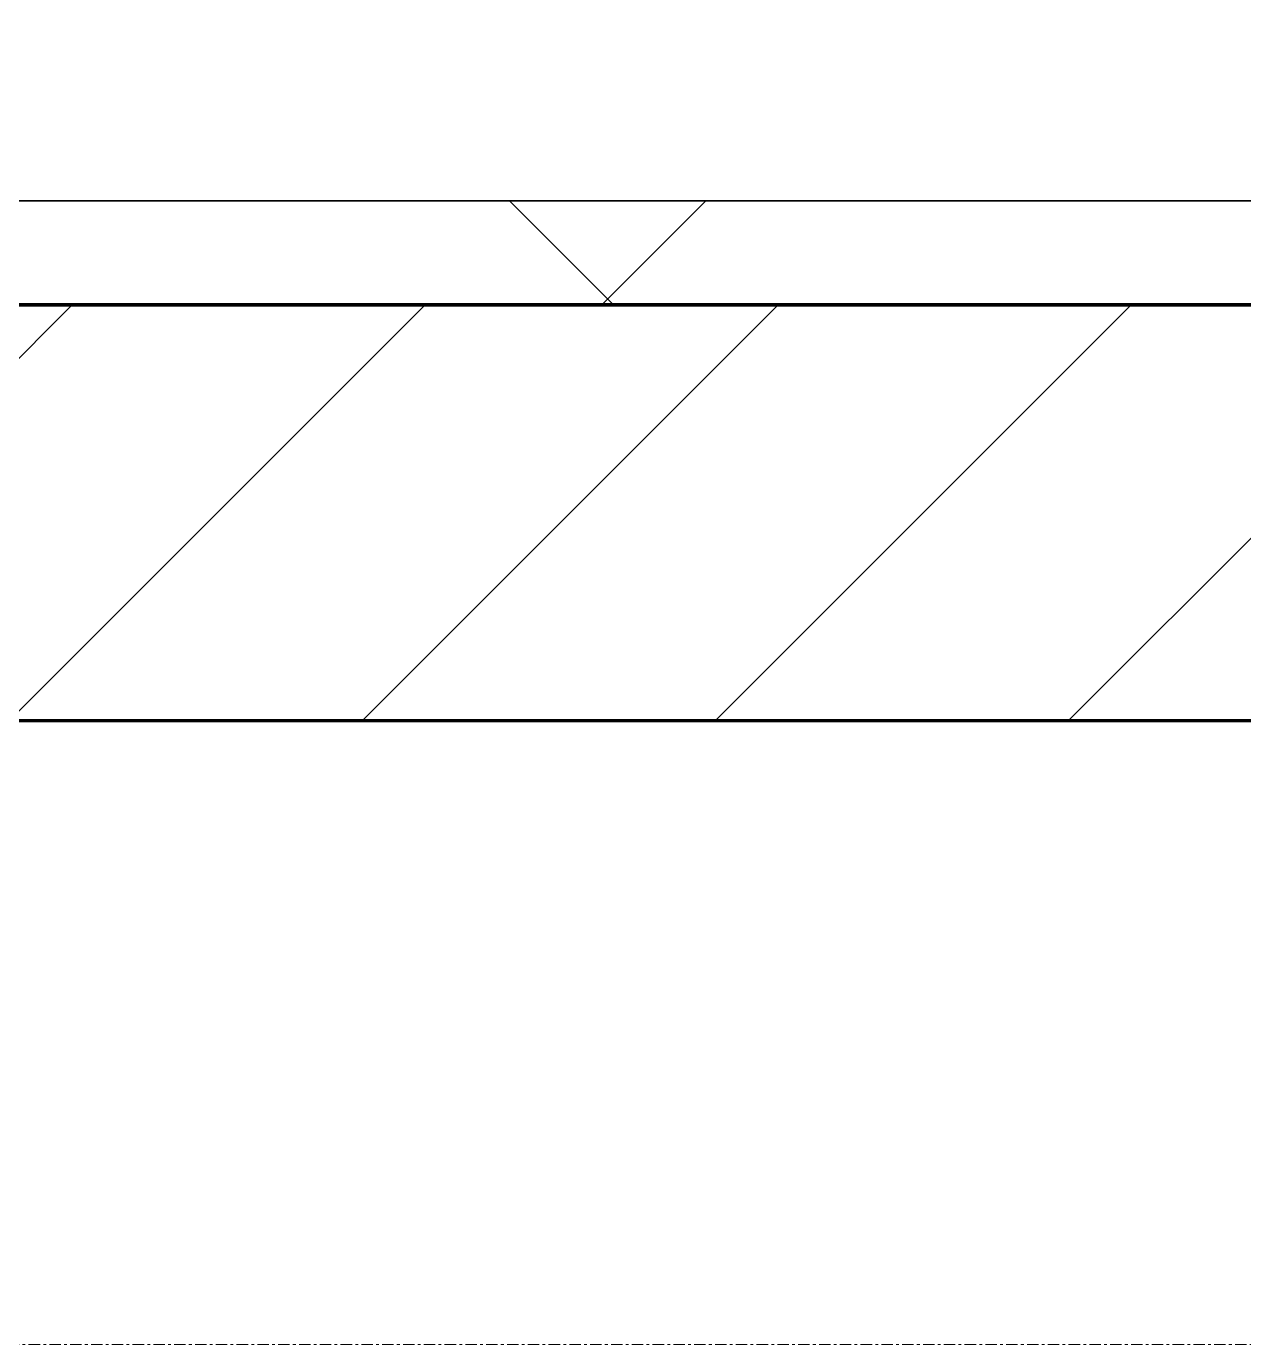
# Model space of a CAD drawing. Header units: millimetres. Extents: x -853432 to -773672, y -18171 to 22484.
# Drawn here: x -790259 to -789674, y -4321 to -3687 of the extents above; entities that cross this region are included whole.
import ezdxf
from ezdxf.xclip import XClip

# ---------------------------------------------------------------- set-up
doc = ezdxf.new("R2010")
doc.units = ezdxf.units.MM
doc.header["$XCLIPFRAME"] = 0
doc.linetypes.add('DPA_Grid _ Level 100', pattern=[10, 5.5, -1.6, 1.3, -1.6])
for name, color, linetype, lineweight in [('A-GLAZ-CURT', 2, 'Continuous', 9), ('A-WALL', 5, 'Continuous', 35), ('A-WALL-FNSH', 2, 'Continuous', 35), ('A-WALL-PATT', 1, 'Continuous', 35), ('S-GRID', 251, 'Continuous', 9)]:
    doc.layers.add(name, color=color, linetype=linetype, lineweight=lineweight)
doc.layers.add('A11_ALU.SOLID SHEET', color=2, linetype='Continuous')

# ---------------------------------------------------------------- blocks, each defined once
blk = doc.blocks.new('*U2464')
at = {"layer": 'S-GRID', "linetype": 'DPA_Grid _ Level 100'}
blk.add_line((57000, -7900), (-16649.52, -7900), dxfattribs=at)
blk = doc.blocks.new('PPLS-PP19_Custom Tile Pattern - Custom Tile Pattern-V161-4251-01 ENLARGED CONCOURSE LEVEL - REFLECTED CEILING PLAN - SHEET 2')
at = {"layer": 'A-GLAZ-CURT'}
for p, q in [((-300, 0), (300, 0)), ((300, 0), (-300, 0)), ((195.99, 0), (197.58, 0)), ((197.58, 0), (195.99, 0)), ((198.3, 0), (213.31, 0)), ((213.31, 0), (198.3, 0)), ((230.06, 0), (300, 0)), ((-300, -50), (300, -50)), ((300, -50), (-300, -50))]:
    blk.add_line(p, q, dxfattribs=at)
for points, knots in [([(31.18, 0), (25.97, 0), (11.99, 0), (-16.92, 0), (-47.42, 0), (-65.77, 0), (-66.37, 0), (-66.38, 0)], [-4496.803627, -4496.803627, -4496.803627, -4496.803627, -4222.080604, -3745.412743, -2981.410125, -2542.574734, -2498.224237, -2498.224237, -2498.224237, -2498.224237]), ([(76.63, 0), (74.8, 0), (67.65, 0), (53.52, 0), (37, 0), (24.07, 0), (12.82, 0), (-2.9, 0), (-20.62, 0), (-32.81, 0), (-44.85, 0), (-51.43, 0), (-51.79, 0)], [-3095.572228, -3095.572228, -3095.572228, -3095.572228, -2950.589685, -2634.532728, -2313.748533, -2106.613311, -1925.670641, -1617.263037, -1290.787923, -1039.307308, -819.71621, -644.910881, -644.910881, -644.910881, -644.910881]), ([(-36.78, 0), (-32.43, 0), (-19.22, 0), (8.83, 0), (43.36, 0), (70.92, 0), (82.12, 0), (83.66, 0)], [-6191.144455, -6191.144455, -6191.144455, -6191.144455, -5862.463379, -5340.621928, -4573.028122, -4094.177415, -3869.465285, -3869.465285, -3869.465285, -3869.465285]), ([(60.47, 0), (58.4, 0), (52.01, 0), (39.61, 0), (24.74, 0), (2.64, 0), (-17.84, 0), (-30.57, 0), (-31.82, 0), (-32, 0)], [-4440.775431, -4440.775431, -4440.775431, -4440.775431, -4326.416877, -4098.545751, -3766.694881, -3333.063701, -2994.501669, -2698.150104, -2614.070998, -2614.070998, -2614.070998, -2614.070998]), ([(-30.52, 0), (-27.11, 0), (-17.83, 0), (5.99, 0), (22.06, 0), (37.44, 0), (45.92, 0), (57.76, 0), (64.47, 0), (72.74, 0), (75.22, 0), (76.03, 0), (76.21, 0)], [-2323.618664, -2323.618664, -2323.618664, -2323.618664, -2142.497158, -1716.209403, -1206.526904, -1089.329421, -901.315459, -753.071572, -495.328968, -421.953223, -334.951786, -290.452333, -290.452333, -290.452333, -290.452333]), ([(-28.57, 0), (-26.93, 0), (-20.29, 0), (-11.45, 0), (2.08, 0), (13.15, 0), (21.24, 0), (24.62, 0), (24.72, 0), (24.72, 0)], [-5361.429781, -5361.429781, -5361.429781, -5361.429781, -5261.36855, -5050.479954, -4785.90057, -4596.498881, -4445.288762, -4384.376941, -4376.041937, -4376.041937, -4376.041937, -4376.041937]), ([(-8.5, 0), (-4.63, 0), (11.93, 0), (42.82, 0), (88.72, 0), (120.63, 0), (138.28, 0), (138.53, 0)], [-446.688791, -446.688791, -446.688791, -446.688791, -429.606584, -390.253598, -346.313304, -291.370682, -290.5735, -290.5735, -290.5735, -290.5735]), ([(-8.48, 0), (-3, 0), (9.53, 0), (15.02, 0), (22.91, 0), (31, 0), (39.04, 0), (51.19, 0), (58.06, 0), (60.53, 0), (60.91, 0)], [-2735.296826, -2735.296826, -2735.296826, -2735.296826, -2439.246196, -2084.094819, -1956.422387, -1818.904206, -1645.594513, -1443.202566, -1228.752106, -1168.294514, -1168.294514, -1168.294514, -1168.294514]), ([(30.82, 0), (29.27, 0), (20.14, 0), (7.35, 0), (-4.41, 0), (-8.46, 0)], [-10462.034656, -10462.034656, -10462.034656, -10462.034656, -10363.088938, -9884.23066, -9662.584805, -9662.584805, -9662.584805, -9662.584805]), ([(-2.63, 0), (-2.47, 0), (-1.22, 0), (4.92, 0), (15.97, 0), (22.54, 0), (24.49, 0)], [-226.825321, -226.825321, -226.825321, -226.825321, -220.269177, -206.416616, -198.214427, -187.717507, -187.717507, -187.717507, -187.717507]), ([(103.09, 0), (101.08, 0), (86.31, 0), (63.34, 0), (35.84, 0), (12, 0), (3.08, 0), (-1.67, 0), (-2.25, 0)], [-375.435014, -375.435014, -375.435014, -375.435014, -369.147452, -330.153101, -307.516438, -285.83788, -246.234814, -234.646884, -234.646884, -234.646884, -234.646884]), ([(24.69, 0), (24.54, 0), (20.99, 0), (15.48, 0), (10.8, 0), (9.63, 0)], [-4368.572414, -4368.572414, -4368.572414, -4368.572414, -4306.476363, -4080.000647, -3772.857994, -3772.857994, -3772.857994, -3772.857994]), ([(18.16, 0), (19.15, 0), (24.25, 0), (25.66, 0), (26.12, 0)], [-5700.113719, -5700.113719, -5700.113719, -5700.113719, -5554.232259, -5302.431367, -5302.431367, -5302.431367, -5302.431367]), ([(60.02, 0), (57.46, 0), (51.2, 0), (43.81, 0), (29.53, 0), (20.67, 0), (18.85, 0), (18.16, 0)], [-6690.420754, -6690.420754, -6690.420754, -6690.420754, -6548.303034, -6314.283804, -6135.05769, -5972.647715, -5832.674503, -5832.674503, -5832.674503, -5832.674503]), ([(27.44, 0), (27.9, 0), (29.54, 0), (38.07, 0), (53.39, 0), (71.67, 0), (84.83, 0), (86.01, 0), (92.51, 0), (94.33, 0)], [-5037.309798, -5037.309798, -5037.309798, -5037.309798, -4887.603822, -4705.298446, -4353.683244, -3960.84581, -3759.045785, -3336.541051, -2783.776468, -2783.776468, -2783.776468, -2783.776468]), ([(27.89, 0), (29.09, 0), (33.4, 0), (48.37, 0), (71.92, 0), (100.57, 0), (116.36, 0), (128.63, 0), (128.95, 0)], [-147.777612, -147.777612, -147.777612, -147.777612, -135.792042, -118.513713, -97.899267, -63.759246, -39.050993, -35.895543, -35.895543, -35.895543, -35.895543]), ([(53.18, 0), (53.06, 0), (52.22, 0), (44.99, 0), (36.46, 0), (30.82, 0)], [-622.740158, -622.740158, -622.740158, -622.740158, -566.066452, -360.610861, 0, 0, 0, 0]), ([(136.44, 0), (121.66, 0), (86.93, 0), (51.16, 0), (31.18, 0)], [-106.750556, -106.750556, -106.750556, -106.750556, -59.610984, 0, 0, 0, 0]), ([(168.37, 0), (167.68, 0), (162.47, 0), (147.02, 0), (109.77, 0), (76.86, 0), (57.82, 0), (46.51, 0), (41.18, 0), (36.02, 0), (35.54, 0), (35.54, 0)], [-543.375029, -543.375029, -543.375029, -543.375029, -530.793311, -458.593899, -401.860199, -357.622665, -341.267687, -334.000314, -326.15566, -319.318397, -317.489778, -317.489778, -317.489778, -317.489778]), ([(36.29, 0), (37.77, 0), (48.82, 0), (64.79, 0), (95.91, 0), (119.36, 0), (127.7, 0), (129.44, 0)], [-314.598523, -314.598523, -314.598523, -314.598523, -305.899624, -287.17622, -249.500363, -194.761443, -176.324626, -176.324626, -176.324626, -176.324626]), ([(61, 0), (59.87, 0), (54.54, 0), (53.71, 0), (53.56, 0)], [-1066.794375, -1066.794375, -1066.794375, -1066.794375, -891.204116, -747.28819, -747.28819, -747.28819, -747.28819]), ([(114.39, 0), (114.2, 0), (112.08, 0), (105.42, 0), (92.38, 0), (85.59, 0), (74.4, 0), (65.36, 0), (61.18, 0), (60.45, 0)], [-8148.58938, -8148.58938, -8148.58938, -8148.58938, -8105.191388, -7723.759874, -7531.75727, -7135.649961, -6924.452779, -6738.82075, -6698.359126, -6698.359126, -6698.359126, -6698.359126]), ([(76.22, 0), (75.58, 0), (73.64, 0), (71.05, 0), (70.61, 0)], [-193.634889, -193.634889, -193.634889, -193.634889, -31.537676, 0, 0, 0, 0]), ([(94.4, 0), (94.4, 0), (94.64, 0), (99.11, 0), (108.97, 0), (120.79, 0), (139.94, 0), (163.31, 0), (185.23, 0), (193.62, 0), (194.69, 0), (194.79, 0)], [-2348.345796, -2348.345796, -2348.345796, -2348.345796, -2310.419338, -2233.599744, -2052.234781, -1843.028543, -1530.39897, -1095.004608, -529.74427, -295.064701, -265.121568, -265.121568, -265.121568, -265.121568]), ([(129.02, 0), (129.02, 0), (124.41, 0), (122.35, 0), (114.96, 0), (108.04, 0), (103.09, 0)], [-35.386604, -35.386604, -35.386604, -35.386604, -31.430235, -22.807238, -15.488593, 0, 0, 0, 0]), ([(128.7, 0), (127.94, 0), (125.06, 0), (118.6, 0), (114.23, 0), (111.98, 0), (105.66, 0), (105.23, 0), (105.23, 0)], [-9606.758006, -9606.758006, -9606.758006, -9606.758006, -9567.007022, -9453.21225, -9220.200448, -9012.77275, -8966.157302, -8929.495943, -8929.495943, -8929.495943, -8929.495943]), ([(105.26, 0), (105.52, 0), (111.01, 0), (112.65, 0), (113.59, 0)], [-8920.561005, -8920.561005, -8920.561005, -8920.561005, -8814.835624, -8577.462505, -8577.462505, -8577.462505, -8577.462505]), ([(128.99, 0), (129.28, 0), (130.8, 0), (139.26, 0), (152.67, 0), (161.24, 0), (162.19, 0), (162.75, 0)], [-631.117132, -631.117132, -631.117132, -631.117132, -627.736123, -618.981161, -602.094757, -592.980799, -581.414464, -581.414464, -581.414464, -581.414464]), ([(137.1, 0), (136, 0), (133.72, 0), (130.12, 0), (129.34, 0)], [-670.405967, -670.405967, -670.405967, -670.405967, -651.020627, -641.736973, -641.736973, -641.736973, -641.736973]), ([(157.9, 0), (156.77, 0), (151.67, 0), (143.29, 0), (134.95, 0), (130.53, 0), (129.41, 0)], [-10292.955006, -10292.955006, -10292.955006, -10292.955006, -10098.273015, -9847.788484, -9677.714971, -9619.190392, -9619.190392, -9619.190392, -9619.190392]), ([(193.8, 0), (193.33, 0), (190.11, 0), (183.13, 0), (171, 0), (161.95, 0), (161.28, 0), (158.35, 0), (157.85, 0), (157.77, 0)], [-11665.349007, -11665.349007, -11665.349007, -11665.349007, -11565.880756, -11105.624034, -10839.086983, -10768.332124, -10666.779182, -10580.760289, -10550.278881, -10550.278881, -10550.278881, -10550.278881]), ([(300, 0), (286.53, 0), (254.22, 0), (207.11, 0), (177.41, 0), (159.34, 0), (158.33, 0), (158.3, 0)], [-285.253232, -285.253232, -285.253232, -285.253232, -244.693688, -187.987675, -143.776725, -129.632772, -123.352749, -123.352749, -123.352749, -123.352749]), ([(159.07, 0), (159.13, 0), (160.84, 0), (165.21, 0), (174.15, 0), (184.57, 0), (195.21, 0), (198.32, 0)], [-115.643202, -115.643202, -115.643202, -115.643202, -114.681583, -87.660824, -65.295536, -41.623857, -32.015991, -32.015991, -32.015991, -32.015991]), ([(162.75, 0), (165.4, 0), (170.91, 0), (172.61, 0), (172.61, 0)], [-111.264224, -111.264224, -111.264224, -111.264224, -56.742688, -19.085662, -19.085662, -19.085662, -19.085662]), ([(198.35, 0), (190.75, 0), (181.76, 0), (174.27, 0), (169.67, 0), (168.99, 0)], [-8626.693624, -8626.693624, -8626.693624, -8626.693624, -8253.978395, -8152.463617, -8069.855175, -8069.855175, -8069.855175, -8069.855175]), ([(198.19, 0), (194.67, 0), (184.97, 0), (175.3, 0), (169.49, 0)], [-175.713466, -175.713466, -175.713466, -175.713466, -162.427601, -142.916156, -142.916156, -142.916156, -142.916156]), ([(171.51, 0), (176.48, 0), (193.23, 0), (201.73, 0), (208.81, 0), (213.9, 0), (241.96, 0), (266.73, 0), (281.71, 0), (291.71, 0), (296.52, 0), (297.86, 0), (298.09, 0)], [-7971.819559, -7971.819559, -7971.819559, -7971.819559, -7784.112253, -7606.717214, -7289.299508, -7042.621073, -6582.165592, -6068.460911, -5766.029927, -5566.724884, -5280.360606, -5199.253518, -5199.253518, -5199.253518, -5199.253518]), ([(172.07, 0), (177.66, 0), (186.46, 0), (195.49, 0), (198.38, 0)], [-255.364076, -255.364076, -255.364076, -255.364076, -237.955587, -228.267531, -228.267531, -228.267531, -228.267531]), ([(215.22, 0), (214.62, 0), (210.55, 0), (206.12, 0), (200.6, 0), (198.36, 0)], [-203.825446, -203.825446, -203.825446, -203.825446, -198.527383, -184.406837, -175.922155, -175.922155, -175.922155, -175.922155]), ([(247.1, 0), (246.76, 0), (245.04, 0), (238.34, 0), (226.56, 0), (221.1, 0), (208.3, 0), (200.23, 0), (198.38, 0)], [-9649.085549, -9649.085549, -9649.085549, -9649.085549, -9581.591397, -9406.094246, -9221.510254, -9016.44624, -8717.832359, -8627.230601, -8627.230601, -8627.230601, -8627.230601]), ([(199.28, 0), (200.25, 0), (203.42, 0), (207.47, 0), (213.96, 0), (215.11, 0)], [-227.252096, -227.252096, -227.252096, -227.252096, -223.92608, -215.862851, -208.75215, -208.75215, -208.75215, -208.75215]), ([(199.47, 0), (201.54, 0), (211.57, 0), (219.42, 0), (230.06, 0)], [-30.838187, -30.838187, -30.838187, -30.838187, -24.459831, 0, 0, 0, 0]), ([(300, 0), (288.22, 0), (262, 0), (230.43, 0), (219.94, 0), (219.02, 0)], [-12528.858583, -12528.858583, -12528.858583, -12528.858583, -11905.454923, -11162.864862, -10856.732305, -10856.732305, -10856.732305, -10856.732305]), ([(219.9, 0), (220.86, 0), (227.84, 0), (242.06, 0), (246.54, 0), (246.96, 0)], [-10670.940496, -10670.940496, -10670.940496, -10670.940496, -10511.382485, -9925.173265, -9834.877357, -9834.877357, -9834.877357, -9834.877357]), ([(284.76, 0), (284.76, 0), (285.09, 0), (287.47, 0), (293.59, 0), (297.76, 0), (300, 0)], [-4110.630118, -4110.630118, -4110.630118, -4110.630118, -4053.389046, -3959.664717, -3862.421465, -3746.95702, -3746.95702, -3746.95702, -3746.95702]), ([(297.38, 0), (295.84, 0), (291.62, 0), (285.38, 0), (284.87, 0)], [-4803.172655, -4803.172655, -4803.172655, -4803.172655, -4358.271401, -4143.037883, -4143.037883, -4143.037883, -4143.037883])]:
    blk.add_open_spline(points, degree=3, knots=knots, dxfattribs=at)
for points in [[(24.49, 0), (25.23, 0), (25.72, 0), (26.04, 0)], [(70.61, 0), (67.92, 0), (64.65, 0), (61.17, 0)], [(80.35, 0), (79.57, 0), (78.27, 0), (76.63, 0)], [(84.06, 0), (83.48, 0), (82.41, 0), (81.72, 0)], [(129.98, 0), (131.98, 0), (133.47, 0), (134.6, 0)], [(168.74, 0), (168.74, 0), (169.81, 0), (171.51, 0)], [(195.11, 0), (194.91, 0), (194.44, 0), (193.8, 0)]]:
    blk.add_open_spline(points, degree=3, dxfattribs=at)
blk = doc.blocks.new('PPLS-PP19_Custom Tile Pattern - Custom Tile Pattern-V162-4251-01 ENLARGED CONCOURSE LEVEL - REFLECTED CEILING PLAN - SHEET 2')
at = {"layer": 'A-GLAZ-CURT'}
for p, q in [((-300, 0), (300, 0)), ((300, 0), (-300, 0)), ((-293.07, 0), (-275.75, 0)), ((-275.75, 0), (-293.07, 0)), ((-222.32, 0), (-205, 0)), ((-205, 0), (-222.32, 0)), ((-300, -50), (300, -50)), ((300, -50), (-300, -50))]:
    blk.add_line(p, q, dxfattribs=at)
at = {"layer": 'A-GLAZ-CURT', "flags": 128}
for points in [[(-300, 0), (-291.56, 0), (-283.3, 0), (-275.2, 0), (-267.26, 0), (-259.45, 0), (-251.77, 0), (-244.2, 0), (-236.74, 0), (-229.36, 0), (-222.06, 0), (-214.83, 0), (-207.71, 0), (-200.76, 0), (-194.81, 0)], [(-125.56, 0), (-128.55, 0), (-134.16, 0), (-140.03, 0), (-145.5, 0), (-150.63, 0), (-155.53, 0), (-160.27, 0), (-164.95, 0), (-169.65, 0), (-174.47, 0), (-179.49, 0), (-184.81, 0), (-190.44, 0), (-196.37, 0), (-202.58, 0), (-209.04, 0), (-215.73, 0), (-222.63, 0), (-229.72, 0), (-236.97, 0), (-244.39, 0), (-251.96, 0), (-259.67, 0), (-267.51, 0), (-275.48, 0), (-283.55, 0), (-291.73, 0), (-300, 0)], [(-194.02, 0), (-187.54, 0), (-181.38, 0), (-175.58, 0), (-170.25, 0), (-165.64, 0), (-162.01, 0), (-159.53, 0), (-157.46, 0), (-154.52, 0), (-149.42, 0), (-141.84, 0), (-132.81, 0), (-126.08, 0)]]:
    blk.add_lwpolyline(points, dxfattribs=at)
at = {"layer": 'A-GLAZ-CURT'}
for points in [[(-300, 0), (-287.6, 0), (-275.39, 0), (-263.76, 0)], [(-263.99, 0), (-264.61, 0), (-265.08, 0), (-265.4, 0)], [(-58.83, 0), (-58.45, 0), (-58.05, 0), (-57.51, 0)], [(-39.84, 0), (-39.08, 0), (-38.11, 0), (-37.36, 0)]]:
    blk.add_open_spline(points, degree=3, dxfattribs=at)
for points, knots in [([(-263.76, 0), (-270.2, 0), (-281.99, 0), (-294.48, 0), (-300, 0)], [-14101.691921, -14101.691921, -14101.691921, -14101.691921, -13729.592194, -13439.944408, -13439.944408, -13439.944408, -13439.944408]), ([(-194.81, 0), (-198.33, 0), (-212.95, 0), (-232.01, 0), (-255.22, 0), (-261.34, 0), (-263.49, 0), (-263.8, 0)], [-1581.851089, -1581.851089, -1581.851089, -1581.851089, -1400.429864, -858.079193, -543.655514, -208.940337, -145.551117, -145.551117, -145.551117, -145.551117]), ([(-263.64, 0), (-260.93, 0), (-227.03, 0), (-176.67, 0), (-139.13, 0), (-125.85, 0)], [-4657.736859, -4657.736859, -4657.736859, -4657.736859, -4502.809032, -2700.551212, -1145.898673, -1145.898673, -1145.898673, -1145.898673]), ([(-195, 0), (-201.23, 0), (-222.39, 0), (-245.42, 0), (-262.92, 0)], [-15570.758768, -15570.758768, -15570.758768, -15570.758768, -15131.813646, -14117.930795, -14117.930795, -14117.930795, -14117.930795]), ([(-258.6, 0), (-257.91, 0), (-254.26, 0), (-241.25, 0), (-225.99, 0), (-213.1, 0), (-203.71, 0), (-198.28, 0), (-195.9, 0)], [-5722.54675, -5722.54675, -5722.54675, -5722.54675, -5657.471696, -5413.335975, -5017.494783, -4832.723979, -4666.091899, -4531.949775, -4531.949775, -4531.949775, -4531.949775]), ([(-194.82, 0), (-195.7, 0), (-204.97, 0), (-216.65, 0), (-231.26, 0), (-233.46, 0), (-234, 0)], [-1469.025144, -1469.025144, -1469.025144, -1469.025144, -1422.553702, -978.033455, -846.069444, -682.911962, -682.911962, -682.911962, -682.911962]), ([(-233.49, 0), (-233.44, 0), (-232.38, 0), (-230.74, 0), (-225.3, 0), (-223.63, 0)], [-455.274641, -455.274641, -455.274641, -455.274641, -440.605512, -119.536984, 0, 0, 0, 0]), ([(-223.63, 0), (-219.39, 0), (-206.17, 0), (-188.58, 0), (-169.02, 0), (-152.12, 0), (-136.84, 0), (-128.72, 0), (-126.26, 0), (-125.74, 0)], [-5463.295695, -5463.295695, -5463.295695, -5463.295695, -5161.076232, -4739.070012, -4465.409639, -4149.119819, -3839.893365, -3647.167523, -3585.176537, -3585.176537, -3585.176537, -3585.176537]), ([(-125.88, 0), (-128.8, 0), (-149.3, 0), (-172.7, 0), (-194.82, 0)], [-17402.927886, -17402.927886, -17402.927886, -17402.927886, -17136.203329, -15575.064968, -15575.064968, -15575.064968, -15575.064968]), ([(-133.82, 0), (-135.51, 0), (-137.8, 0), (-149.31, 0), (-162.01, 0), (-176.88, 0), (-188.86, 0), (-194.22, 0)], [-2731.647847, -2731.647847, -2731.647847, -2731.647847, -2418.507304, -2308.929706, -2113.765672, -1763.376603, -1479.642584, -1479.642584, -1479.642584, -1479.642584]), ([(-137.88, 0), (-140.56, 0), (-147.66, 0), (-147.69, 0), (-158.72, 0), (-174.02, 0), (-182.92, 0), (-191, 0), (-194.11, 0)], [-3187.727384, -3187.727384, -3187.727384, -3187.727384, -2919.378265, -2477.344047, -2237.412286, -2029.680487, -1755.085331, -1593.863692, -1593.863692, -1593.863692, -1593.863692]), ([(-193.87, 0), (-191.35, 0), (-182.86, 0), (-171.77, 0), (-158.7, 0), (-157.22, 0)], [-4493.543421, -4493.543421, -4493.543421, -4493.543421, -4349.945572, -4000.813434, -3840.635403, -3840.635403, -3840.635403, -3840.635403]), ([(-152.35, 0), (-151.03, 0), (-147.71, 0), (-143.57, 0), (-138.62, 0)], [-3494.978217, -3494.978217, -3494.978217, -3494.978217, -3371.022232, -3227.460399, -3227.460399, -3227.460399, -3227.460399]), ([(-118.78, 0), (-121.86, 0), (-126.28, 0), (-136.96, 0), (-147.46, 0), (-150.03, 0), (-150.57, 0)], [-5938.474035, -5938.474035, -5938.474035, -5938.474035, -5700.061948, -5508.838257, -5298.784692, -5196.16478, -5196.16478, -5196.16478, -5196.16478]), ([(-150.34, 0), (-150.07, 0), (-147.75, 0), (-142.77, 0), (-131.8, 0), (-125.89, 0)], [-4948.728362, -4948.728362, -4948.728362, -4948.728362, -4883.323924, -4440.880425, -4085.580211, -4085.580211, -4085.580211, -4085.580211]), ([(-26.75, 0), (-27.82, 0), (-36.18, 0), (-53.55, 0), (-78.2, 0), (-110.94, 0), (-130.52, 0), (-147.74, 0), (-149.07, 0)], [-8718.362214, -8718.362214, -8718.362214, -8718.362214, -8532.293389, -8073.216054, -7508.296369, -7004.680444, -6449.282163, -6277.220794, -6277.220794, -6277.220794, -6277.220794]), ([(-148.23, 0), (-146.94, 0), (-140.15, 0), (-137.28, 0), (-133.93, 0), (-128.78, 0), (-126.5, 0)], [-6162.058746, -6162.058746, -6162.058746, -6162.058746, -6017.569127, -5560.701257, -5364.112219, -5231.017328, -5231.017328, -5231.017328, -5231.017328]), ([(-125.89, 0), (-126.17, 0), (-130.3, 0), (-139.03, 0), (-146.11, 0), (-146.95, 0)], [-960.535936, -960.535936, -960.535936, -960.535936, -945.742622, -741.901385, -489.130243, -489.130243, -489.130243, -489.130243]), ([(-146.69, 0), (-146.59, 0), (-145.49, 0), (-136.15, 0), (-129, 0), (-125.81, 0)], [-420.34245, -420.34245, -420.34245, -420.34245, -406.956646, -290.263673, -19.360575, -19.360575, -19.360575, -19.360575]), ([(-127.41, 0), (-131.63, 0), (-133.16, 0), (-134.09, 0), (-134.15, 0)], [-8540.990293, -8540.990293, -8540.990293, -8540.990293, -8266.114998, -8246.473386, -8246.473386, -8246.473386, -8246.473386]), ([(-134.15, 0), (-133.32, 0), (-130.31, 0), (-117.33, 0), (-92.04, 0), (-74.02, 0), (-62.74, 0), (-60.36, 0), (-59.97, 0)], [-7657.439573, -7657.439573, -7657.439573, -7657.439573, -7293.749979, -6839.55839, -6236.997189, -5713.340575, -5140.470607, -5006.787413, -5006.787413, -5006.787413, -5006.787413]), ([(-120.13, 0), (-120.14, 0), (-120.24, 0), (-121.3, 0), (-129.25, 0), (-133.82, 0)], [-2933.992132, -2933.992132, -2933.992132, -2933.992132, -2920.575025, -2840.280255, -2731.647847, -2731.647847, -2731.647847, -2731.647847]), ([(-113.43, 0), (-113.44, 0), (-113.96, 0), (-119.73, 0), (-125.43, 0), (-127.03, 0), (-127.41, 0)], [-328.499627, -328.499627, -328.499627, -328.499627, -282.672656, -98.539552, -24.539552, 0, 0, 0, 0]), ([(-125.91, 0), (-121.99, 0), (-108.51, 0), (-86.68, 0), (-66.49, 0), (-59.11, 0), (-57.64, 0)], [-5219.790143, -5219.790143, -5219.790143, -5219.790143, -4994.692869, -4542.524482, -4008.285538, -3860.98898, -3860.98898, -3860.98898, -3860.98898]), ([(-125.75, 0), (-125.28, 0), (-120.38, 0), (-107.3, 0), (-90.42, 0), (-75.26, 0), (-68.41, 0), (-65.12, 0), (-63.63, 0)], [-4082.700899, -4082.700899, -4082.700899, -4082.700899, -4054.690705, -3793.097032, -3402.597032, -3144.956779, -3050.982048, -2969.237017, -2969.237017, -2969.237017, -2969.237017]), ([(-72.93, 0), (-75.51, 0), (-89.55, 0), (-108.92, 0), (-125.61, 0)], [-19442.345229, -19442.345229, -19442.345229, -19442.345229, -18935.241197, -17411.007533, -17411.007533, -17411.007533, -17411.007533]), ([(-125.15, 0), (-124.93, 0), (-121.96, 0), (-113.01, 0), (-98.9, 0), (-85.29, 0), (-71.67, 0), (-65.93, 0), (-65.07, 0)], [-3362.7396, -3362.7396, -3362.7396, -3362.7396, -3342.215224, -3074.362186, -2902.289527, -2605.247022, -2322.099534, -2241.8264, -2241.8264, -2241.8264, -2241.8264]), ([(-124.91, 0), (-124.01, 0), (-118.66, 0), (-110.8, 0), (-99.5, 0), (-91.46, 0)], [-1108.984966, -1108.984966, -1108.984966, -1108.984966, -1002.059161, -460.363443, 0, 0, 0, 0]), ([(-86.16, 0), (-91.37, 0), (-103.52, 0), (-117.25, 0), (-124.73, 0)], [-1681.3698, -1681.3698, -1681.3698, -1681.3698, -1374.161226, -980.79905, -980.79905, -980.79905, -980.79905]), ([(-124.73, 0), (-124.38, 0), (-123.8, 0), (-123.43, 0), (-123.28, 0)], [-3541.024987, -3541.024987, -3541.024987, -3541.024987, -3488.92562, -3439.852845, -3439.852845, -3439.852845, -3439.852845]), ([(-122.08, 0), (-122.01, 0), (-121.69, 0), (-121.2, 0), (-120.88, 0)], [-3136.336417, -3136.336417, -3136.336417, -3136.336417, -3110.304437, -3035.164275, -3035.164275, -3035.164275, -3035.164275]), ([(-36.33, 0), (-36.43, 0), (-37.27, 0), (-45.02, 0), (-46.13, 0), (-60.59, 0), (-81.23, 0), (-99.51, 0), (-114.02, 0), (-117.28, 0), (-118.78, 0)], [-1855.773136, -1855.773136, -1855.773136, -1855.773136, -1810.870157, -1672.078046, -1405.135169, -1060.00838, -740.068933, -229.489605, -116.330425, 0, 0, 0, 0]), ([(-117.74, 0), (-117.19, 0), (-114.78, 0), (-113.43, 0), (-113.43, 0)], [-821.249067, -821.249067, -821.249067, -821.249067, -394.672656, -330.879064, -330.879064, -330.879064, -330.879064]), ([(-57.16, 0), (-58.3, 0), (-66.22, 0), (-85.2, 0), (-107.61, 0), (-116.56, 0), (-117.56, 0)], [-2956.49664, -2956.49664, -2956.49664, -2956.49664, -2842.901703, -2193.204658, -1433.981041, -985.49888, -985.49888, -985.49888, -985.49888]), ([(-115.82, 0), (-114.96, 0), (-110.41, 0), (-96.78, 0), (-71.33, 0), (-42.53, 0), (-12.78, 0), (4.23, 0), (9.64, 0), (10.14, 0), (10.18, 0)], [-5724.064692, -5724.064692, -5724.064692, -5724.064692, -5430.283136, -5103.229623, -4799.173296, -4065.652676, -3589.737505, -3285.047089, -3066.359526, -3044.715262, -3044.715262, -3044.715262, -3044.715262]), ([(-58.02, 0), (-62.73, 0), (-75.69, 0), (-94, 0), (-112.01, 0), (-114.94, 0), (-115.63, 0)], [-1461.463326, -1461.463326, -1461.463326, -1461.463326, -1208.454564, -789.402658, -501.969187, -243.577221, -243.577221, -243.577221, -243.577221]), ([(-91.46, 0), (-90.09, 0), (-84.7, 0), (-77.43, 0), (-72.73, 0), (-72.64, 0), (-72.64, 0)], [-19832.387487, -19832.387487, -19832.387487, -19832.387487, -19753.885894, -19541.04734, -19478.625389, -19471.062469, -19471.062469, -19471.062469, -19471.062469]), ([(-63.96, 0), (-64.13, 0), (-72.5, 0), (-80.63, 0), (-86.16, 0)], [-2171.769325, -2171.769325, -2171.769325, -2171.769325, -2007.031671, -1681.3698, -1681.3698, -1681.3698, -1681.3698]), ([(-29.03, 0), (-33.97, 0), (-43.74, 0), (-56.37, 0), (-71.66, 0), (-77.83, 0), (-82.66, 0), (-83.28, 0), (-83.28, 0)], [-2680.714891, -2680.714891, -2680.714891, -2680.714891, -2413.671296, -2161.752162, -2006.592567, -1646.621388, -1424.436217, -1393.971743, -1393.971743, -1393.971743, -1393.971743]), ([(-83.28, 0), (-83.28, 0), (-82.91, 0), (-76.14, 0), (-66.92, 0), (-60.17, 0), (-56.93, 0)], [-1393.4169, -1393.4169, -1393.4169, -1393.4169, -1353.722004, -1274.333717, -1073.56893, -862.152741, -862.152741, -862.152741, -862.152741]), ([(-66.39, 0), (-66.39, 0), (-63.63, 0), (-53.63, 0), (-34.42, 0), (-29.82, 0), (-29.19, 0)], [-2493.31794, -2493.31794, -2493.31794, -2493.31794, -2315.303971, -1809.437387, -963.711516, -666.19313, -666.19313, -666.19313, -666.19313]), ([(12.01, 0), (4.26, 0), (-18.11, 0), (-47.42, 0), (-65.77, 0), (-66.37, 0), (-66.38, 0)], [-4156.611182, -4156.611182, -4156.611182, -4156.611182, -3745.412743, -2981.410125, -2542.574734, -2498.224237, -2498.224237, -2498.224237, -2498.224237]), ([(-63.63, 0), (-61.49, 0), (-59.33, 0), (-57.93, 0), (-57.86, 0)], [-2969.237017, -2969.237017, -2969.237017, -2969.237017, -2851.217951, -2845.518808, -2845.518808, -2845.518808, -2845.518808]), ([(-57.08, 0), (-56.22, 0), (-54.14, 0), (-46.33, 0), (-42.62, 0), (-41.76, 0)], [-4676.163398, -4676.163398, -4676.163398, -4676.163398, -4469.85053, -4321.566175, -4270.495146, -4270.495146, -4270.495146, -4270.495146]), ([(-36.62, 0), (-36.62, 0), (-40.35, 0), (-43.93, 0), (-51.2, 0), (-56.93, 0)], [-4069.478503, -4069.478503, -4069.478503, -4069.478503, -3858.647035, -3538.256648, -2964.146352, -2964.146352, -2964.146352, -2964.146352]), ([(9.32, 0), (9.08, 0), (7.65, 0), (2.57, 0), (-12.23, 0), (-25.64, 0), (-39.8, 0), (-51.16, 0), (-56.92, 0)], [-2922.926651, -2922.926651, -2922.926651, -2922.926651, -2882.788014, -2720.818881, -2518.50168, -2125.455881, -1792.521578, -1481.238222, -1481.238222, -1481.238222, -1481.238222]), ([(-56.9, 0), (-56.19, 0), (-53.68, 0), (-45.2, 0), (-40.79, 0), (-40.46, 0), (-40.44, 0)], [-2812.921558, -2812.921558, -2812.921558, -2812.921558, -2734.127174, -2474.780881, -2410.990208, -2350.645972, -2350.645972, -2350.645972, -2350.645972]), ([(-56.9, 0), (-55.5, 0), (-52.94, 0), (-48.53, 0), (-30.79, 0), (-18.03, 0), (8.61, 0), (15.02, 0), (22.91, 0), (31, 0), (39.04, 0), (51.19, 0), (58.74, 0), (61.34, 0), (61.45, 0)], [-3835.816366, -3835.816366, -3835.816366, -3835.816366, -3689.699207, -3546.54457, -3315.260113, -2864.387349, -2439.246196, -2084.094819, -1956.422387, -1818.904206, -1645.594513, -1443.202566, -1228.752106, -1120.932285, -1120.932285, -1120.932285, -1120.932285]), ([(-56.73, 0), (-53.59, 0), (-45.6, 0), (-36.49, 0), (-33.57, 0), (-29.94, 0), (-28.57, 0)], [-857.828765, -857.828765, -857.828765, -857.828765, -651.549973, -296.515819, -83.513472, 0, 0, 0, 0]), ([(-51.83, 0), (-51.83, 0), (-51.78, 0), (-47.4, 0), (-46.01, 0), (-40.22, 0), (-36.78, 0)], [-632.814994, -632.814994, -632.814994, -632.814994, -627.965721, -508.377888, -260.442412, 0, 0, 0, 0]), ([(76.63, 0), (74.8, 0), (67.65, 0), (53.52, 0), (37, 0), (24.07, 0), (12.82, 0), (-2.9, 0), (-20.62, 0), (-32.81, 0), (-44.85, 0), (-51.43, 0), (-51.79, 0)], [-3095.572228, -3095.572228, -3095.572228, -3095.572228, -2950.589685, -2634.532728, -2313.748533, -2106.613311, -1925.670641, -1617.263037, -1290.787923, -1039.307308, -819.71621, -644.910881, -644.910881, -644.910881, -644.910881]), ([(-41.76, 0), (-39.9, 0), (-37.72, 0), (-36.92, 0), (-36.77, 0)], [-4270.495146, -4270.495146, -4270.495146, -4270.495146, -4161.040818, -4106.245333, -4106.245333, -4106.245333, -4106.245333]), ([(-36.78, 0), (-32.43, 0), (-19.22, 0), (8.83, 0), (43.36, 0), (70.92, 0), (82.12, 0), (83.66, 0)], [-6191.144455, -6191.144455, -6191.144455, -6191.144455, -5862.463379, -5340.621928, -4573.028122, -4094.177415, -3869.465285, -3869.465285, -3869.465285, -3869.465285]), ([(-36.29, 0), (-36.29, 0), (-34.66, 0), (-28.88, 0), (-26.95, 0), (-26.54, 0)], [-9150.272121, -9150.272121, -9150.272121, -9150.272121, -9057.163041, -8919.836787, -8834.607043, -8834.607043, -8834.607043, -8834.607043]), ([(30.82, 0), (29.27, 0), (20.14, 0), (3.54, 0), (-16.58, 0), (-34.76, 0), (-36.04, 0)], [-10462.034656, -10462.034656, -10462.034656, -10462.034656, -10363.088938, -9884.23066, -9424.652049, -9182.880979, -9182.880979, -9182.880979, -9182.880979]), ([(-33.34, 0), (-33.34, 0), (-32.93, 0), (-31.16, 0), (-30.52, 0)], [-2415.024266, -2415.024266, -2415.024266, -2415.024266, -2357.633367, -2323.618664, -2323.618664, -2323.618664, -2323.618664]), ([(70.61, 0), (66.16, 0), (55.8, 0), (39.61, 0), (24.74, 0), (2.64, 0), (-17.84, 0), (-30.57, 0), (-31.82, 0), (-32, 0)], [-4647.237329, -4647.237329, -4647.237329, -4647.237329, -4326.416877, -4098.545751, -3766.694881, -3333.063701, -2994.501669, -2698.150104, -2614.070998, -2614.070998, -2614.070998, -2614.070998]), ([(-30.76, 0), (-30.73, 0), (-29.99, 0), (-23.47, 0), (-15.75, 0), (-15.19, 0)], [-54176.191683, -54176.191683, -54176.191683, -54176.191683, -54157.274271, -53749.15266, -53717.791567, -53717.791567, -53717.791567, -53717.791567]), ([(-30.52, 0), (-27.11, 0), (-17.83, 0), (-1.32, 0), (9.05, 0), (11.91, 0)], [-2323.618664, -2323.618664, -2323.618664, -2323.618664, -2142.497158, -1716.209403, -1549.07911, -1549.07911, -1549.07911, -1549.07911]), ([(-13, 0), (-14.35, 0), (-17.68, 0), (-25.97, 0), (-29.52, 0), (-30.21, 0)], [-55207.591944, -55207.591944, -55207.591944, -55207.591944, -54789.006179, -54461.685999, -54290.791712, -54290.791712, -54290.791712, -54290.791712]), ([(8.33, 0), (8.19, 0), (7.18, 0), (0.32, 0), (-13.89, 0), (-24.92, 0), (-29.03, 0)], [-3574.286521, -3574.286521, -3574.286521, -3574.286521, -3526.962355, -3285.499107, -2903.012179, -2680.714891, -2680.714891, -2680.714891, -2680.714891]), ([(-28.98, 0), (-28.66, 0), (-27.39, 0), (-24.45, 0), (-22.56, 0)], [-166.548282, -166.548282, -166.548282, -166.548282, -102.06493, 0, 0, 0, 0]), ([(-28.57, 0), (-26.93, 0), (-20.29, 0), (-11.45, 0), (2.08, 0), (13.15, 0), (21.24, 0), (24.62, 0), (24.72, 0), (24.72, 0)], [-5361.429781, -5361.429781, -5361.429781, -5361.429781, -5261.36855, -5050.479954, -4785.90057, -4596.498881, -4445.288762, -4384.376941, -4376.041937, -4376.041937, -4376.041937, -4376.041937]), ([(-22.56, 0), (-20.27, 0), (-17.03, 0), (-11.36, 0), (-7.66, 0), (-6.6, 0), (-6.44, 0)], [-56468.192263, -56468.192263, -56468.192263, -56468.192263, -56344.022017, -56303.229861, -56166.290093, -56124.392176, -56124.392176, -56124.392176, -56124.392176]), ([(-15.19, 0), (-13.07, 0), (7.48, 0), (42.82, 0), (88.72, 0), (120.63, 0), (138.28, 0), (138.53, 0)], [-461.142613, -461.142613, -461.142613, -461.142613, -429.606584, -390.253598, -346.313304, -291.370682, -290.5735, -290.5735, -290.5735, -290.5735]), ([(-6.54, 0), (-6.73, 0), (-7.2, 0), (-7.6, 0), (-7.79, 0)], [-56009.792147, -56009.792147, -56009.792147, -56009.792147, -55949.290093, -55895.192118, -55895.192118, -55895.192118, -55895.192118]), ([(-2.63, 0), (-2.47, 0), (-1.22, 0), (4.92, 0), (15.97, 0), (22.54, 0), (24.49, 0)], [-226.825321, -226.825321, -226.825321, -226.825321, -220.269177, -206.416616, -198.214427, -187.717507, -187.717507, -187.717507, -187.717507]), ([(11.17, 0), (6.47, 0), (1.96, 0), (-1.67, 0), (-2.25, 0)], [-273.754698, -273.754698, -273.754698, -273.754698, -246.234814, -234.646884, -234.646884, -234.646884, -234.646884])]:
    blk.add_open_spline(points, degree=3, knots=knots, dxfattribs=at)
blk = doc.blocks.new('*U634')
at = {"layer": 'A-GLAZ-CURT'}
for name, p in [('PPLS-PP19_Custom Tile Pattern - Custom Tile Pattern-V161-4251-01 ENLARGED CONCOURSE LEVEL - REFLECTED CEILING PLAN - SHEET 2', (45602.37, -7350)), ('PPLS-PP19_Custom Tile Pattern - Custom Tile Pattern-V162-4251-01 ENLARGED CONCOURSE LEVEL - REFLECTED CEILING PLAN - SHEET 2', (46202.37, -7350))]:
    blk.add_blockref(name, p, dxfattribs=at)
blk = doc.blocks.new('*U1213')
blk.add_lwpolyline([(22690, -750), (19166.45, -750), (19116.45, -700), (18966.44, -550), (-101025.39, -550), (-101025.39, -6704.96), (-96300, -6704.96), (-96300, -7350), (-94497.63, -7350), (17250, -7350), (17250, -6849.96), (18300, -6849.96), (22690, -6849.96)], close=True)

msp = doc.modelspace()

# ---------------------------------------------------------------- block references
at = {"layer": 'A11_ALU.SOLID SHEET'}
ref = msp.add_blockref('*U1213', (-744682.37, 3579.02), dxfattribs=at)
XClip(ref).set_block_clipping_path([(-104690.1238047112, -9620.0029952966), (-34092.6543255156, 14392.9971737705)])

# ---------------------------------------------------------------- next in the draw order: hatches: boundary and pattern name
at = {"layer": 'A-WALL-PATT', "lineweight": 9}
h = msp.add_hatch(dxfattribs=at)
h.set_pattern_fill('FP_4', color=256, style=0, pattern_type=2)
h.set_pattern_definition([(45, (0, 0), (-212.13203, 212.13203), []), (135, (0, 0), (-212.13203, -212.13203), [])])
h.paths.add_polyline_path([(-779464.45, -3820.98), (-778775.03, -3820.98), (-778775.03, -3770.98), (-827933.88, -3770.98), (-828045.79, -3820.98), (-779602.34, -3820.98)])
h.paths.add_polyline_path([(-828965.42, -3820.98), (-828156.1, -3820.98), (-828044.19, -3770.98), (-841032.37, -3770.98), (-841032.37, -3820.98), (-829103.3, -3820.98)])
h = msp.add_hatch(dxfattribs=at)
h.set_pattern_fill('FP_2', color=256, style=0, pattern_type=2)
h.set_pattern_definition([(45, (0, 0), (-84.852814, 84.852814), [])])
h.paths.add_polyline_path([(-779326.57, -4020.98), (-778775.03, -4020.98), (-778775.03, -3820.98), (-828045.79, -3820.98), (-828336.65, -3950.93), (-828355, -3909.85), (-828156.1, -3820.98), (-841232.37, -3820.98), (-841232.37, -4020.98), (-779878.11, -4020.98)])
h.paths.add_polyline_path([(-828280, -3860.98), (-828285, -3859.64), (-828288.66, -3855.98), (-828289.66, -3848.39), (-828287.07, -3844.76), (-828282.59, -3841.32), (-828280, -3840.98), (-828272.93, -3843.91), (-828270.34, -3848.39), (-828270.34, -3851.81), (-828272.93, -3858.05), (-828279.18, -3860.64)])

# ---------------------------------------------------------------- next in the draw order: linework, layer by layer
at = {"layer": 'A-WALL', "color": 7, "lineweight": 70}
for p, q in [((-791180, -3820.98), (-788780, -3820.98)), ((-788780, -3820.98), (-791180, -3820.98)), ((-788780, -4020.98), (-791180, -4020.98))]:
    msp.add_line(p, q, dxfattribs=at)
at = {"layer": 'A-WALL-FNSH', "color": 250}
msp.add_line((-791180, -3770.98), (-788780, -3770.98), dxfattribs=at)

# ---------------------------------------------------------------- next in the draw order: block references
for name in ['*U2464', '*U634']:
    msp.add_blockref(name, (-835882.37, 3579.02))

doc.saveas('drawing.dxf')
